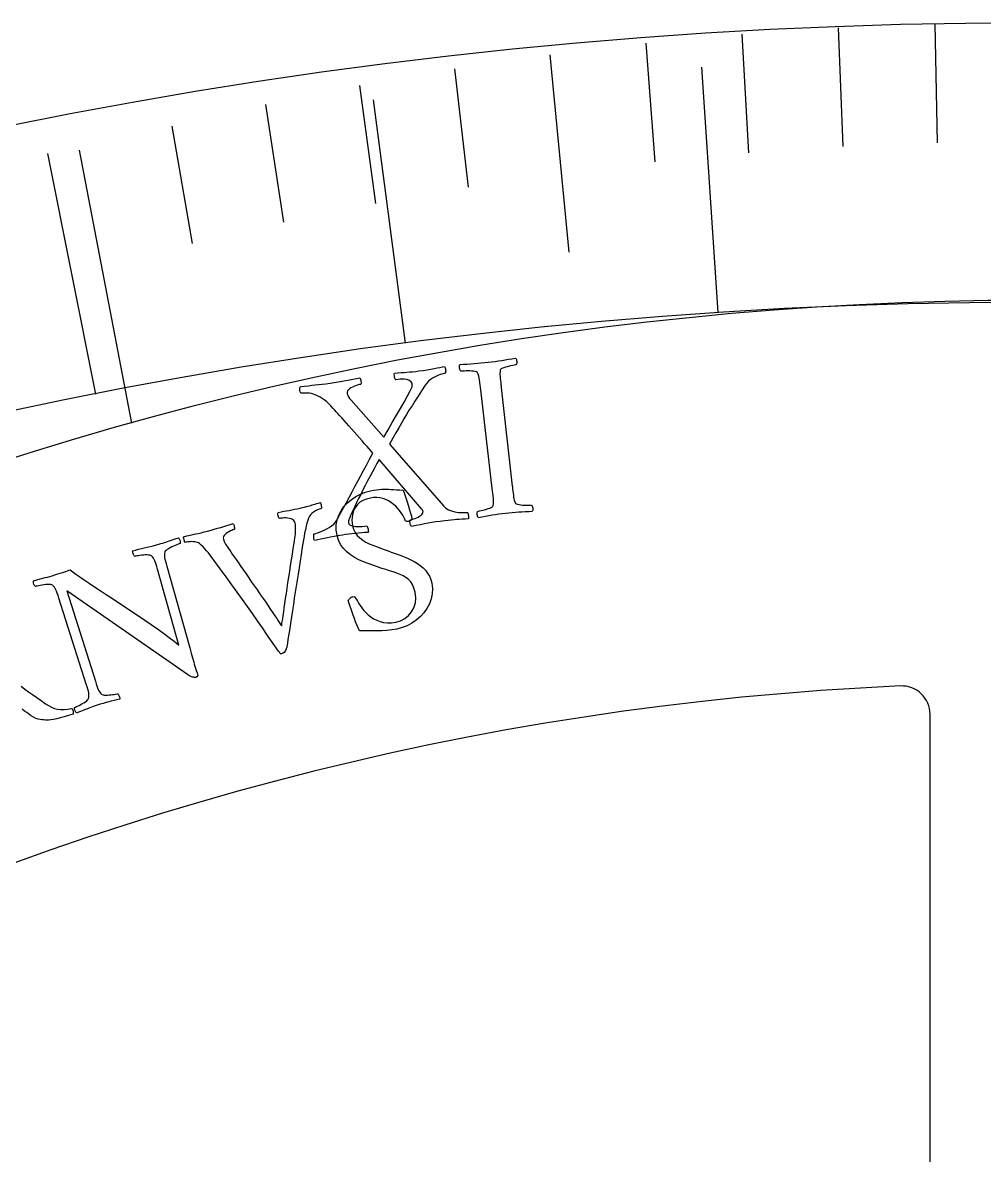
# Model space of a CAD drawing. Header units: millimetres. Extents: x -45 to 45, y -45 to 45.
# Drawn here: x -8.94 to -0.42, y 34.97 to 45 of the extents above; entities that cross this region are included whole.
import ezdxf

# ---------------------------------------------------------------- set-up
doc = ezdxf.new("R2010")
doc.units = ezdxf.units.MM
for name, color, linetype in [('CUT_INNER', 6, 'Continuous'), ('CUT_OUTER', 1, 'Continuous'), ('ENGRAVE', 7, 'Continuous'), ('ENGRAVE_FINE', 8, 'Continuous'), ('TEXT', 5, 'Continuous')]:
    doc.layers.add(name, color=color, linetype=linetype)

msp = doc.modelspace()

# ---------------------------------------------------------------- linework, layer by layer
at = {"layer": 'CUT_INNER'}
msp.add_lwpolyline([(-0.9, 24.6721), (-0.9, 38.8745)], dxfattribs=at)
for centre, radius, start, end in [((-0.0001, 12.8591), 26.2908, 92.53181, 189.83387), ((-1.15, 38.8745), 0.25, 0, 92.63672)]:
    msp.add_arc(centre, radius, start, end, dxfattribs=at)
at = {"layer": 'CUT_OUTER'}
msp.add_circle((0, 0), 45, dxfattribs=at)
at = {"layer": 'ENGRAVE'}
msp.add_lwpolyline([(-8.4408, 43.8719), (-7.9751, 41.4516)], dxfattribs=at)
for centre, radius in [((0, 12.859), 29.684), ((0, 0), 42.525)]:
    msp.add_circle(centre, radius, dxfattribs=at)
at = {"layer": 'ENGRAVE_FINE'}
for points in [[(-1.7129, 44.9543), (-1.6728, 43.902)], [(-0.8568, 44.9886), (-0.8368, 43.9357)], [(-2.5674, 44.8973), (-2.5073, 43.8457)], [(-3.4196, 44.8176), (-3.3394, 43.7671)], [(-4.2686, 44.7153), (-4.1017, 42.9669)], [(-5.1138, 44.5906), (-4.9937, 43.5433)], [(-2.9235, 44.6043), (-2.7813, 42.434)], [(-5.9543, 44.4437), (-5.8143, 43.3984)], [(-6.7895, 44.2747), (-6.6296, 43.2319)], [(-5.8345, 44.3176), (-5.5506, 42.1612)], [(-7.6185, 44.084), (-7.4388, 43.0439)], [(-8.7205, 43.8411), (-8.2962, 41.7079)]]:
    msp.add_lwpolyline(points, dxfattribs=at)
at = {"layer": 'TEXT'}
for points in [[(-6.2165, 41.8072), (-6.179, 41.8129), (-6.1431, 41.8188), (-6.1089, 41.8248), (-6.0763, 41.8309), (-6.0447, 41.8371), (-6.0133, 41.843), (-5.9822, 41.8487), (-5.9513, 41.8542), (-5.9487, 41.8493), (-5.9463, 41.8422), (-5.9442, 41.8329), (-5.9423, 41.8215), (-5.9413, 41.8105), (-5.9417, 41.8024), (-5.9437, 41.7974), (-5.9472, 41.7953), (-5.9556, 41.7938), (-5.9657, 41.7913), (-5.9776, 41.788), (-5.9912, 41.7837), (-6.0054, 41.7785), (-6.0189, 41.7723), (-6.0317, 41.7651), (-6.0439, 41.757), (-6.0539, 41.7477), (-6.0605, 41.7373), (-6.0637, 41.7256), (-6.0635, 41.7126), (-6.0601, 41.7005), (-6.0532, 41.687), (-6.043, 41.6722), (-6.0292, 41.6559), (-5.7389, 41.3272), (-5.7014, 41.3941), (-5.6646, 41.4591), (-5.6285, 41.522), (-5.5931, 41.5829), (-5.5605, 41.6395), (-5.5328, 41.6892), (-5.5101, 41.7322), (-5.4924, 41.7683), (-5.4902, 41.7739), (-5.4887, 41.7794), (-5.4879, 41.7848), (-5.4877, 41.7902), (-5.4878, 41.7949), (-5.488, 41.7986), (-5.4881, 41.8013), (-5.4883, 41.8028), (-5.4909, 41.8102), (-5.4967, 41.8176), (-5.5058, 41.8252), (-5.5182, 41.8329), (-5.536, 41.8389), (-5.5611, 41.8415), (-5.5937, 41.8407), (-5.6337, 41.8366), (-5.6369, 41.8386), (-5.6398, 41.8434), (-5.6424, 41.8511), (-5.6447, 41.8616), (-5.6464, 41.8728), (-5.6472, 41.8823), (-5.6471, 41.8902), (-5.6461, 41.8965), (-5.6158, 41.8985), (-5.5872, 41.9004), (-5.5603, 41.9022), (-5.5352, 41.9039), (-5.5104, 41.9057), (-5.4845, 41.9081), (-5.4574, 41.9111), (-5.4291, 41.9146), (-5.3901, 41.9198), (-5.3545, 41.9252), (-5.3221, 41.9307), (-5.2929, 41.9362), (-5.2666, 41.9415), (-5.2426, 41.9462), (-5.221, 41.9504), (-5.2018, 41.954), (-5.1992, 41.9493), (-5.1969, 41.9429), (-5.1947, 41.935), (-5.1928, 41.9254), (-5.1918, 41.9156), (-5.1924, 41.9069), (-5.1947, 41.8993), (-5.1985, 41.8929), (-5.2043, 41.8918), (-5.2131, 41.8897), (-5.2248, 41.8866), (-5.2395, 41.8825), (-5.256, 41.8769), (-5.2731, 41.8698), (-5.2908, 41.8609), (-5.3091, 41.8504), (-5.3271, 41.8379), (-5.3439, 41.8234), (-5.3594, 41.8067), (-5.3737, 41.788), (-5.406, 41.7377), (-5.436, 41.6908), (-5.4639, 41.6473), (-5.4896, 41.6073), (-5.5139, 41.569), (-5.5378, 41.5303), (-5.5612, 41.4915), (-5.5842, 41.4525), (-5.6078, 41.4114), (-5.6332, 41.3667), (-5.6606, 41.3182), (-5.6897, 41.266), (-5.2088, 40.7184), (-5.1897, 40.7001), (-5.1672, 40.6855), (-5.1412, 40.6745), (-5.1117, 40.6671), (-5.0812, 40.6625), (-5.0524, 40.6602), (-5.0252, 40.66), (-4.9995, 40.6619), (-4.9962, 40.6572), (-4.9936, 40.6504), (-4.9917, 40.6418), (-4.9905, 40.6312), (-4.9898, 40.6208), (-4.9895, 40.6128), (-4.9897, 40.6071), (-4.9902, 40.6037), (-5.0195, 40.6021), (-5.0466, 40.6007), (-5.0716, 40.5994), (-5.0946, 40.5981), (-5.1177, 40.5966), (-5.143, 40.5944), (-5.1706, 40.5915), (-5.2005, 40.5879), (-5.2415, 40.5824), (-5.2797, 40.5769), (-5.3152, 40.5712), (-5.3479, 40.5656), (-5.3806, 40.5596), (-5.4159, 40.5531), (-5.454, 40.5461), (-5.4947, 40.5385), (-5.499, 40.5432), (-5.5026, 40.5502), (-5.5054, 40.5593), (-5.5075, 40.5707), (-5.5084, 40.5818), (-5.508, 40.5898), (-5.506, 40.5948), (-5.5026, 40.5969), (-5.4955, 40.5983), (-5.4865, 40.6007), (-5.4757, 40.6041), (-5.4631, 40.6086), (-5.4498, 40.614), (-5.437, 40.6203), (-5.4247, 40.6275), (-5.413, 40.6355), (-5.403, 40.644), (-5.3963, 40.6528), (-5.3928, 40.6619), (-5.3924, 40.6711), (-5.3929, 40.6734), (-5.3938, 40.676), (-5.3952, 40.6789), (-5.397, 40.6822), (-5.3991, 40.6854), (-5.4013, 40.6883), (-5.4035, 40.6907), (-5.4058, 40.6927), (-5.782, 41.1299), (-5.8011, 41.0955), (-5.8209, 41.0593), (-5.8413, 41.0213), (-5.8623, 40.9814), (-5.8835, 40.9408), (-5.9042, 40.9007), (-5.9246, 40.861), (-5.9446, 40.8217), (-5.9636, 40.7838), (-5.9811, 40.7483), (-5.997, 40.7151), (-6.0114, 40.6843), (-6.0239, 40.6569), (-6.0341, 40.6341), (-6.0421, 40.6159), (-6.0479, 40.6022), (-6.0487, 40.5997), (-6.0497, 40.5967), (-6.0509, 40.593), (-6.0523, 40.5888), (-6.0534, 40.5843), (-6.054, 40.5795), (-6.0541, 40.5746), (-6.0536, 40.5695), (-6.05, 40.5606), (-6.0421, 40.5528), (-6.0299, 40.5461), (-6.0134, 40.5404), (-5.9917, 40.5366), (-5.9641, 40.5357), (-5.9306, 40.5376), (-5.8913, 40.5423), (-5.8877, 40.5377), (-5.8846, 40.5311), (-5.8819, 40.5226), (-5.8795, 40.5121), (-5.8778, 40.5019), (-5.8771, 40.4939), (-5.8774, 40.4881), (-5.8786, 40.4846), (-5.9069, 40.4825), (-5.9354, 40.4803), (-5.9642, 40.4779), (-5.9932, 40.4753), (-6.0221, 40.4724), (-6.0507, 40.4691), (-6.0791, 40.4654), (-6.107, 40.4614), (-6.1448, 40.4555), (-6.1796, 40.4496), (-6.2115, 40.4437), (-6.2405, 40.4379), (-6.2684, 40.4319), (-6.2967, 40.4257), (-6.3255, 40.4193), (-6.3548, 40.4126), (-6.3573, 40.4183), (-6.3592, 40.4255), (-6.3604, 40.4343), (-6.3609, 40.4447), (-6.3609, 40.4547), (-6.3608, 40.4625), (-6.3604, 40.4681), (-6.3598, 40.4715), (-6.3536, 40.4729), (-6.3433, 40.4759), (-6.3289, 40.4805), (-6.3104, 40.4867), (-6.2896, 40.4944), (-6.2682, 40.5039), (-6.2462, 40.515), (-6.2238, 40.5277), (-6.2025, 40.5421), (-6.1843, 40.558), (-6.169, 40.5754), (-6.1567, 40.5944), (-6.1267, 40.649), (-6.0982, 40.7011), (-6.071, 40.751), (-6.0453, 40.7984), (-6.0203, 40.8447), (-5.9954, 40.8911), (-5.9706, 40.9376), (-5.9459, 40.9842), (-5.9206, 41.0318), (-5.894, 41.0813), (-5.8661, 41.1327), (-5.837, 41.1859), (-5.8522, 41.204), (-5.8694, 41.2241), (-5.8887, 41.2461), (-5.9101, 41.2701), (-5.9326, 41.2954), (-5.9555, 41.3213), (-5.9788, 41.3477), (-6.0025, 41.3748), (-6.0261, 41.4017), (-6.049, 41.4276), (-6.0712, 41.4525), (-6.0928, 41.4765), (-6.1131, 41.4989), (-6.1315, 41.5192), (-6.148, 41.5374), (-6.1625, 41.5534), (-6.1744, 41.5666), (-6.1829, 41.5759), (-6.188, 41.5816), (-6.1897, 41.5834), (-6.2103, 41.6066), (-6.2301, 41.6269), (-6.2491, 41.6444), (-6.2672, 41.6591), (-6.2856, 41.6719), (-6.3054, 41.6837), (-6.3265, 41.6944), (-6.349, 41.7042), (-6.3644, 41.7098), (-6.3806, 41.714), (-6.3976, 41.7169), (-6.4153, 41.7185), (-6.4324, 41.7192), (-6.4473, 41.7192), (-6.46, 41.7186), (-6.4707, 41.7174), (-6.4746, 41.7184), (-6.478, 41.7227), (-6.4808, 41.7303), (-6.4831, 41.7411), (-6.4843, 41.7526), (-6.4842, 41.7622), (-6.4826, 41.7699), (-6.4797, 41.7757), (-6.4426, 41.7803), (-6.4083, 41.7843), (-6.3767, 41.7877), (-6.348, 41.7906), (-6.3192, 41.7935), (-6.2877, 41.7973), (-6.2535, 41.8018), (-6.2165, 41.8072)], [(-4.8158, 41.9916), (-4.785, 41.9953), (-4.7546, 41.9993), (-4.7247, 42.0037), (-4.6952, 42.0084), (-4.6656, 42.0132), (-4.6353, 42.0179), (-4.6044, 42.0226), (-4.5727, 42.0272), (-4.5685, 42.0226), (-4.5653, 42.0164), (-4.5631, 42.0084), (-4.562, 41.9987), (-4.5618, 41.9889), (-4.5625, 41.9807), (-4.564, 41.9739), (-4.5663, 41.9686), (-4.5741, 41.9676), (-4.5844, 41.9658), (-4.5974, 41.9634), (-4.613, 41.9603), (-4.6297, 41.9567), (-4.6457, 41.9527), (-4.6612, 41.9484), (-4.6761, 41.9438), (-4.6891, 41.9388), (-4.6987, 41.9333), (-4.7051, 41.9275), (-4.7082, 41.9212), (-4.7098, 41.9096), (-4.7106, 41.8965), (-4.7105, 41.882), (-4.7096, 41.8659), (-4.7081, 41.8488), (-4.7064, 41.8308), (-4.7045, 41.8121), (-4.7024, 41.7926), (-4.702, 41.7895), (-4.7017, 41.7863), (-4.7013, 41.7832), (-4.701, 41.7801), (-4.7006, 41.7769), (-4.7003, 41.7738), (-4.6999, 41.7706), (-4.6996, 41.7675), (-4.6014, 40.8953), (-4.6011, 40.8922), (-4.6007, 40.889), (-4.6004, 40.8859), (-4.6, 40.8827), (-4.5997, 40.8796), (-4.5993, 40.8765), (-4.599, 40.8733), (-4.5986, 40.8702), (-4.5964, 40.8508), (-4.5941, 40.8323), (-4.5918, 40.8148), (-4.5894, 40.7981), (-4.5869, 40.7828), (-4.5838, 40.7689), (-4.5802, 40.7565), (-4.5762, 40.7456), (-4.572, 40.7409), (-4.5647, 40.7369), (-4.5543, 40.7334), (-4.5409, 40.7305), (-4.5256, 40.7283), (-4.51, 40.7268), (-4.4939, 40.726), (-4.4773, 40.7259), (-4.4619, 40.7262), (-4.449, 40.7266), (-4.4389, 40.7271), (-4.4313, 40.7278), (-4.428, 40.7231), (-4.4251, 40.7168), (-4.4228, 40.7088), (-4.4209, 40.6993), (-4.4199, 40.6896), (-4.4202, 40.6813), (-4.4219, 40.6745), (-4.4249, 40.6692), (-4.4559, 40.6678), (-4.4862, 40.6664), (-4.5159, 40.6649), (-4.5449, 40.6634), (-4.5737, 40.6615), (-4.6029, 40.6592), (-4.6324, 40.6564), (-4.6623, 40.6532), (-4.6914, 40.6497), (-4.7207, 40.6457), (-4.7503, 40.6413), (-4.78, 40.6364), (-4.81, 40.6312), (-4.8402, 40.6258), (-4.8706, 40.6203), (-4.9013, 40.6145), (-4.9054, 40.6191), (-4.9086, 40.6253), (-4.9108, 40.6332), (-4.912, 40.6429), (-4.9124, 40.6527), (-4.9119, 40.6609), (-4.9105, 40.6677), (-4.9083, 40.673), (-4.9008, 40.6741), (-4.8908, 40.6759), (-4.8782, 40.6784), (-4.8631, 40.6816), (-4.8469, 40.6855), (-4.8312, 40.6899), (-4.816, 40.695), (-4.8012, 40.7006), (-4.7885, 40.7065), (-4.7792, 40.7122), (-4.7735, 40.7178), (-4.7713, 40.7232), (-4.7692, 40.7371), (-4.7682, 40.7527), (-4.7683, 40.7701), (-4.7695, 40.7891), (-4.7714, 40.8094), (-4.7736, 40.8305), (-4.7759, 40.8524), (-4.7785, 40.875), (-4.8804, 41.7468), (-4.8831, 41.7694), (-4.8859, 41.7914), (-4.8887, 41.8127), (-4.8916, 41.8334), (-4.8949, 41.8527), (-4.8989, 41.8699), (-4.9036, 41.885), (-4.9089, 41.8981), (-4.9125, 41.9037), (-4.9196, 41.908), (-4.9302, 41.9111), (-4.9443, 41.913), (-4.9603, 41.9141), (-4.9767, 41.9148), (-4.9934, 41.915), (-5.0105, 41.9147), (-5.0264, 41.9142), (-5.0396, 41.9136), (-5.0501, 41.9129), (-5.0579, 41.9122), (-5.0613, 41.9168), (-5.0643, 41.9231), (-5.0668, 41.931), (-5.0689, 41.9406), (-5.07, 41.9502), (-5.0697, 41.9585), (-5.068, 41.9653), (-5.0649, 41.9707), (-5.0329, 41.9735), (-5.001, 41.976), (-4.9694, 41.9784), (-4.9381, 41.9805), (-4.9071, 41.9828), (-4.8763, 41.9854), (-4.8459, 41.9883), (-4.8158, 41.9916)], [(-5.8586, 40.8531), (-5.8302, 40.8586), (-5.8042, 40.8627), (-5.7804, 40.8655), (-5.759, 40.867), (-5.7386, 40.8675), (-5.7179, 40.8675), (-5.6968, 40.8669), (-5.6753, 40.8658), (-5.6524, 40.8644), (-5.6269, 40.863), (-5.5988, 40.8617), (-5.5681, 40.8603), (-5.5556, 40.8259), (-5.5436, 40.7908), (-5.5321, 40.755), (-5.5211, 40.7185), (-5.5111, 40.684), (-5.5027, 40.6541), (-5.4958, 40.6288), (-5.4904, 40.6081), (-5.4896, 40.6037), (-5.4911, 40.5995), (-5.4949, 40.5955), (-5.5009, 40.5916), (-5.5077, 40.5881), (-5.5139, 40.5854), (-5.5195, 40.5834), (-5.5245, 40.5821), (-5.5308, 40.5813), (-5.5367, 40.5816), (-5.542, 40.5829), (-5.5468, 40.5853), (-5.5531, 40.6021), (-5.5615, 40.6199), (-5.5722, 40.6388), (-5.585, 40.6586), (-5.5998, 40.6785), (-5.6163, 40.6975), (-5.6345, 40.7158), (-5.6544, 40.7332), (-5.6758, 40.7491), (-5.6985, 40.763), (-5.7226, 40.7748), (-5.748, 40.7844), (-5.7745, 40.7912), (-5.8019, 40.7943), (-5.8301, 40.7936), (-5.8592, 40.7893), (-5.8948, 40.7798), (-5.9255, 40.7671), (-5.9513, 40.7513), (-5.9723, 40.7325), (-5.989, 40.7115), (-6.0022, 40.6894), (-6.0119, 40.666), (-6.0181, 40.6415), (-6.0214, 40.6167), (-6.0224, 40.5927), (-6.021, 40.5695), (-6.0174, 40.5469), (-6.0075, 40.513), (-5.9934, 40.4831), (-5.9752, 40.4572), (-5.9528, 40.4353), (-5.9272, 40.4164), (-5.8994, 40.3995), (-5.8694, 40.3844), (-5.837, 40.3713), (-5.8035, 40.3589), (-5.7699, 40.3463), (-5.7361, 40.3335), (-5.7022, 40.3204), (-5.6763, 40.311), (-5.649, 40.3011), (-5.6204, 40.2907), (-5.5906, 40.2798), (-5.5603, 40.2681), (-5.5303, 40.2554), (-5.5005, 40.2416), (-5.4712, 40.2268), (-5.4429, 40.2105), (-5.4168, 40.1921), (-5.3927, 40.1718), (-5.3707, 40.1495), (-5.3515, 40.125), (-5.3359, 40.0979), (-5.324, 40.0683), (-5.3157, 40.0362), (-5.3098, 39.9878), (-5.3112, 39.9411), (-5.32, 39.8958), (-5.336, 39.8522), (-5.3581, 39.811), (-5.3848, 39.7732), (-5.4161, 39.7387), (-5.452, 39.7076), (-5.4915, 39.6806), (-5.5331, 39.6585), (-5.5771, 39.6412), (-5.6233, 39.6288), (-5.6679, 39.6208), (-5.7122, 39.6153), (-5.7562, 39.6125), (-5.8, 39.6124), (-5.8424, 39.6133), (-5.8826, 39.6137), (-5.9204, 39.6136), (-5.9558, 39.6129), (-5.9671, 39.639), (-5.9784, 39.666), (-5.9895, 39.694), (-6.0004, 39.723), (-6.0109, 39.7516), (-6.0205, 39.7785), (-6.0293, 39.8036), (-6.0372, 39.827), (-6.0439, 39.8474), (-6.049, 39.8635), (-6.0526, 39.8754), (-6.0546, 39.8831), (-6.0508, 39.8886), (-6.0466, 39.8938), (-6.042, 39.8988), (-6.0369, 39.9035), (-6.0315, 39.9077), (-6.0258, 39.9111), (-6.0198, 39.9137), (-6.0135, 39.9155), (-6.0057, 39.9161), (-5.9992, 39.9143), (-5.9938, 39.9101), (-5.9895, 39.9034), (-5.9829, 39.89), (-5.9742, 39.8746), (-5.9635, 39.8571), (-5.9508, 39.8375), (-5.936, 39.8169), (-5.9191, 39.7963), (-5.9001, 39.7759), (-5.879, 39.7556), (-5.8558, 39.7366), (-5.8305, 39.72), (-5.8031, 39.706), (-5.7737, 39.6944), (-5.7421, 39.6864), (-5.708, 39.6831), (-5.6715, 39.6845), (-5.6325, 39.6906), (-5.5917, 39.7029), (-5.5551, 39.7219), (-5.5227, 39.7476), (-5.4944, 39.7799), (-5.4729, 39.8177), (-5.4605, 39.8598), (-5.4572, 39.9062), (-5.4633, 39.9568), (-5.4726, 39.9922), (-5.4854, 40.0226), (-5.5017, 40.048), (-5.5214, 40.0683), (-5.5441, 40.0852), (-5.569, 40.1001), (-5.5962, 40.1131), (-5.6256, 40.1241), (-5.6569, 40.1343), (-5.6893, 40.1447), (-5.7228, 40.1553), (-5.7576, 40.1661), (-5.7967, 40.1796), (-5.8367, 40.1939), (-5.8775, 40.2092), (-5.9192, 40.2252), (-5.9601, 40.2431), (-5.9986, 40.2637), (-6.0348, 40.2872), (-6.0685, 40.3134), (-6.0983, 40.3432), (-6.1225, 40.3773), (-6.1411, 40.4159), (-6.154, 40.4589), (-6.1611, 40.506), (-6.161, 40.5514), (-6.1537, 40.5951), (-6.1391, 40.6372), (-6.1185, 40.6769), (-6.093, 40.7134), (-6.0627, 40.7466), (-6.0275, 40.7766), (-5.9887, 40.8027), (-5.9476, 40.8242), (-5.9042, 40.841), (-5.8586, 40.8531)], [(-7.3012, 40.4963), (-7.2714, 40.5044), (-7.2421, 40.5126), (-7.2133, 40.521), (-7.1851, 40.5296), (-7.1573, 40.5382), (-7.1297, 40.5467), (-7.1023, 40.5549), (-7.075, 40.5629), (-7.0723, 40.5588), (-7.0697, 40.5528), (-7.0673, 40.5449), (-7.065, 40.5352), (-7.0634, 40.5257), (-7.0629, 40.5184), (-7.0637, 40.5134), (-7.0657, 40.5107), (-7.0707, 40.5091), (-7.0779, 40.5063), (-7.0875, 40.5024), (-7.0994, 40.4972), (-7.1122, 40.491), (-7.1243, 40.4839), (-7.1359, 40.4761), (-7.1469, 40.4674), (-7.1558, 40.4578), (-7.1613, 40.4473), (-7.1632, 40.4359), (-7.1616, 40.4235), (-7.1547, 40.4056), (-7.1415, 40.381), (-7.1222, 40.3496), (-7.0966, 40.3116), (-7.0829, 40.292), (-7.067, 40.2693), (-7.049, 40.2436), (-7.0289, 40.215), (-7.0072, 40.184), (-6.9846, 40.1515), (-6.961, 40.1174), (-6.9364, 40.0817), (-6.9112, 40.0453), (-6.886, 40.0088), (-6.8608, 39.9723), (-6.8354, 39.9359), (-6.8106, 39.9001), (-6.7869, 39.8658), (-6.7643, 39.8329), (-6.7429, 39.8014), (-6.723, 39.772), (-6.7051, 39.7454), (-6.689, 39.7216), (-6.675, 39.7006), (-6.6633, 39.6832), (-6.6546, 39.6704), (-6.6488, 39.662), (-6.646, 39.6581), (-6.6447, 39.6651), (-6.6426, 39.6777), (-6.6397, 39.696), (-6.6361, 39.7199), (-6.6318, 39.7485), (-6.627, 39.7808), (-6.6218, 39.8166), (-6.6161, 39.8561), (-6.6099, 39.8985), (-6.6034, 39.9431), (-6.5965, 39.9898), (-6.5892, 40.0386), (-6.5817, 40.0887), (-6.574, 40.1392), (-6.5663, 40.1901), (-6.5584, 40.2413), (-6.5506, 40.2919), (-6.543, 40.3411), (-6.5356, 40.3887), (-6.5283, 40.4348), (-6.5257, 40.4522), (-6.5237, 40.4699), (-6.5223, 40.4879), (-6.5214, 40.5063), (-6.5212, 40.5241), (-6.5219, 40.5402), (-6.5235, 40.5546), (-6.5258, 40.5674), (-6.5307, 40.5808), (-6.5383, 40.5916), (-6.5486, 40.5998), (-6.5617, 40.6055), (-6.5763, 40.6092), (-6.5912, 40.6116), (-6.6062, 40.6128), (-6.6214, 40.6127), (-6.6355, 40.6118), (-6.6472, 40.6109), (-6.6565, 40.6097), (-6.6633, 40.6084), (-6.6673, 40.6106), (-6.6709, 40.6151), (-6.6741, 40.6221), (-6.6769, 40.6314), (-6.6787, 40.6412), (-6.6792, 40.6495), (-6.6783, 40.6564), (-6.6761, 40.6617), (-6.6507, 40.6668), (-6.6259, 40.6715), (-6.6018, 40.676), (-6.5784, 40.6801), (-6.555, 40.6844), (-6.531, 40.6891), (-6.5064, 40.6943), (-6.4811, 40.7001), (-6.4604, 40.7049), (-6.442, 40.7094), (-6.4259, 40.7134), (-6.412, 40.717), (-6.3994, 40.7205), (-6.3869, 40.724), (-6.3746, 40.7276), (-6.3624, 40.7313), (-6.3495, 40.7352), (-6.3352, 40.7394), (-6.3195, 40.7439), (-6.3024, 40.7488), (-6.2998, 40.7445), (-6.2976, 40.7383), (-6.2956, 40.73), (-6.2939, 40.7197), (-6.2927, 40.7098), (-6.2925, 40.7026), (-6.2931, 40.6981), (-6.2946, 40.6963), (-6.302, 40.6941), (-6.3128, 40.6898), (-6.327, 40.6835), (-6.3446, 40.6753), (-6.3626, 40.6651), (-6.3781, 40.6531), (-6.3911, 40.6392), (-6.4015, 40.6235), (-6.408, 40.6098), (-6.4147, 40.5911), (-6.4215, 40.5674), (-6.4286, 40.5387), (-6.4354, 40.5079), (-6.4415, 40.4778), (-6.4468, 40.4485), (-6.4515, 40.4199), (-6.4621, 40.3538), (-6.4722, 40.2904), (-6.4817, 40.2298), (-6.4907, 40.172), (-6.4993, 40.1161), (-6.5079, 40.0611), (-6.5164, 40.0071), (-6.5248, 39.9541), (-6.5331, 39.9011), (-6.5416, 39.8471), (-6.55, 39.7921), (-6.5585, 39.7361), (-6.5673, 39.678), (-6.5768, 39.6169), (-6.5868, 39.5527), (-6.5974, 39.4854), (-6.6008, 39.4675), (-6.6053, 39.4523), (-6.6107, 39.4397), (-6.6172, 39.4298), (-6.6245, 39.4221), (-6.6323, 39.4159), (-6.6405, 39.4112), (-6.6493, 39.4082), (-6.6521, 39.4083), (-6.655, 39.4099), (-6.6581, 39.4131), (-6.6613, 39.4178), (-6.6645, 39.4229), (-6.6675, 39.4272), (-6.6703, 39.4307), (-6.6729, 39.4334), (-6.7221, 39.5044), (-6.7697, 39.5729), (-6.8157, 39.6389), (-6.8602, 39.7026), (-6.9042, 39.7652), (-6.9486, 39.8283), (-6.9936, 39.8918), (-7.0391, 39.9558), (-7.0863, 40.0216), (-7.1363, 40.0905), (-7.1891, 40.1626), (-7.2449, 40.2377), (-7.2619, 40.2608), (-7.2785, 40.2825), (-7.2946, 40.3029), (-7.3102, 40.322), (-7.3258, 40.3398), (-7.3418, 40.3566), (-7.3581, 40.3722), (-7.3747, 40.3869), (-7.3822, 40.3923), (-7.3914, 40.3966), (-7.4023, 40.3996), (-7.4149, 40.4015), (-7.4281, 40.4024), (-7.4411, 40.4027), (-7.4538, 40.4024), (-7.4661, 40.4013), (-7.4775, 40.4), (-7.4873, 40.3985), (-7.4954, 40.3971), (-7.5018, 40.3955), (-7.5031, 40.3969), (-7.5049, 40.4013), (-7.5074, 40.4089), (-7.5104, 40.4196), (-7.5133, 40.4305), (-7.5151, 40.4387), (-7.5159, 40.444), (-7.5157, 40.4466), (-7.4849, 40.4539), (-7.4567, 40.4604), (-7.4311, 40.466), (-7.4083, 40.4707), (-7.3854, 40.4756), (-7.36, 40.4814), (-7.3319, 40.4884), (-7.3012, 40.4963)], [(-8.6566, 40.1081), (-8.6363, 40.1146), (-8.6162, 40.1209), (-8.5963, 40.1272), (-8.5767, 40.1334), (-8.5585, 40.1392), (-8.543, 40.1445), (-8.53, 40.1491), (-8.5197, 40.1532), (-8.4965, 40.1354), (-8.4679, 40.1145), (-8.4337, 40.0906), (-8.3942, 40.0636), (-8.3503, 40.0342), (-8.3031, 40.003), (-8.2527, 39.9698), (-8.1991, 39.9347), (-8.1435, 39.8983), (-8.0871, 39.8612), (-8.0298, 39.8234), (-7.9719, 39.7849), (-7.9139, 39.746), (-7.8569, 39.7072), (-7.8009, 39.6684), (-7.7457, 39.6297), (-7.6928, 39.5917), (-7.6434, 39.5552), (-7.5976, 39.5203), (-7.5552, 39.4868), (-7.746, 40.1591), (-7.7524, 40.1814), (-7.7584, 40.2012), (-7.7639, 40.2184), (-7.769, 40.233), (-7.7745, 40.2458), (-7.7814, 40.2575), (-7.7899, 40.268), (-7.7997, 40.2773), (-7.8052, 40.2806), (-7.8134, 40.283), (-7.8244, 40.2844), (-7.8382, 40.285), (-7.8535, 40.2848), (-7.869, 40.284), (-7.8848, 40.2827), (-7.9007, 40.2808), (-7.9157, 40.2786), (-7.9286, 40.2765), (-7.9393, 40.2743), (-7.9478, 40.2721), (-7.9525, 40.2762), (-7.9564, 40.2817), (-7.9596, 40.2884), (-7.962, 40.2965), (-7.9638, 40.3047), (-7.9651, 40.3116), (-7.9659, 40.3173), (-7.9663, 40.3218), (-7.9393, 40.3286), (-7.9131, 40.335), (-7.8876, 40.341), (-7.863, 40.3467), (-7.838, 40.3525), (-7.8116, 40.3591), (-7.7837, 40.3665), (-7.7545, 40.3745), (-7.7339, 40.3804), (-7.7154, 40.3858), (-7.6989, 40.3907), (-7.6844, 40.3952), (-7.6708, 40.3995), (-7.657, 40.404), (-7.6431, 40.4087), (-7.6289, 40.4135), (-7.6138, 40.4187), (-7.5972, 40.4242), (-7.5791, 40.4302), (-7.5595, 40.4366), (-7.5566, 40.433), (-7.5537, 40.4284), (-7.5508, 40.4228), (-7.5478, 40.4163), (-7.5455, 40.4091), (-7.5443, 40.4016), (-7.5443, 40.3937), (-7.5455, 40.3856), (-7.5524, 40.3834), (-7.5619, 40.3801), (-7.5739, 40.3756), (-7.5885, 40.3698), (-7.6042, 40.3632), (-7.6193, 40.3562), (-7.6339, 40.3486), (-7.648, 40.3406), (-7.6604, 40.3326), (-7.6699, 40.325), (-7.6764, 40.3178), (-7.6801, 40.3111), (-7.683, 40.2991), (-7.6844, 40.2868), (-7.6841, 40.2743), (-7.6823, 40.2614), (-7.6791, 40.2469), (-7.6748, 40.2292), (-7.6693, 40.2084), (-7.6628, 40.1845), (-7.4603, 39.4626), (-7.4534, 39.4379), (-7.4469, 39.4148), (-7.4409, 39.3934), (-7.4353, 39.3735), (-7.43, 39.3546), (-7.4246, 39.336), (-7.4192, 39.3179), (-7.4138, 39.3001), (-7.4081, 39.2818), (-7.4019, 39.262), (-7.3951, 39.2408), (-7.3879, 39.2181), (-7.3883, 39.2144), (-7.3898, 39.2112), (-7.3924, 39.2084), (-7.3961, 39.206), (-7.4, 39.204), (-7.4033, 39.2025), (-7.406, 39.2013), (-7.4081, 39.2006), (-7.4125, 39.2), (-7.4184, 39.2002), (-7.4259, 39.2012), (-7.4349, 39.2029), (-7.4452, 39.2059), (-7.4562, 39.2106), (-7.4682, 39.217), (-7.481, 39.2252), (-8.5485, 39.9661), (-8.2963, 39.1663), (-8.2891, 39.1443), (-8.2825, 39.1249), (-8.2763, 39.1082), (-8.2706, 39.0942), (-8.2646, 39.0821), (-8.2576, 39.0709), (-8.2495, 39.0606), (-8.2404, 39.0513), (-8.235, 39.0481), (-8.2271, 39.0458), (-8.2167, 39.0444), (-8.2038, 39.044), (-8.1894, 39.0442), (-8.1747, 39.0449), (-8.1596, 39.0461), (-8.1443, 39.0477), (-8.1297, 39.0496), (-8.1173, 39.0516), (-8.107, 39.0537), (-8.0989, 39.0558), (-8.0942, 39.0519), (-8.0902, 39.0467), (-8.0867, 39.0403), (-8.0839, 39.0328), (-8.0818, 39.0251), (-8.0804, 39.0181), (-8.0797, 39.0119), (-8.0797, 39.0064), (-8.1056, 39.0003), (-8.1306, 38.9943), (-8.1546, 38.9885), (-8.1778, 38.9828), (-8.2012, 38.9768), (-8.226, 38.9699), (-8.2523, 38.9622), (-8.28, 38.9536), (-8.2988, 38.9475), (-8.3161, 38.9416), (-8.3318, 38.936), (-8.3461, 38.9306), (-8.3594, 38.9253), (-8.3726, 38.9201), (-8.3855, 38.9149), (-8.3982, 38.9098), (-8.4117, 38.9045), (-8.4271, 38.8985), (-8.4444, 38.8919), (-8.4635, 38.8847), (-8.4665, 38.8882), (-8.4696, 38.8927), (-8.4727, 38.8981), (-8.4759, 38.9045), (-8.4785, 38.9116), (-8.4801, 38.919), (-8.4805, 38.9268), (-8.4799, 38.935), (-8.4734, 38.9374), (-8.4647, 38.9412), (-8.4537, 38.9463), (-8.4405, 38.9527), (-8.4262, 38.9601), (-8.4122, 38.9678), (-8.3984, 38.976), (-8.3849, 38.9845), (-8.3731, 38.993), (-8.3644, 39.0008), (-8.3588, 39.008), (-8.3563, 39.0145), (-8.3539, 39.0265), (-8.3529, 39.0387), (-8.3533, 39.051), (-8.3552, 39.0635), (-8.3584, 39.0776), (-8.363, 39.0949), (-8.369, 39.1154), (-8.3763, 39.139), (-8.6195, 39.9019), (-8.6272, 39.9255), (-8.6342, 39.9458), (-8.6406, 39.9628), (-8.6463, 39.9766), (-8.6523, 39.9882), (-8.6593, 39.9988), (-8.6673, 40.0082), (-8.6764, 40.0166), (-8.6824, 40.0204), (-8.6914, 40.0229), (-8.7035, 40.0241), (-8.7185, 40.0239), (-8.7351, 40.0228), (-8.7515, 40.021), (-8.7679, 40.0186), (-8.7843, 40.0156), (-8.7992, 40.0125), (-8.8115, 40.0098), (-8.8211, 40.0074), (-8.828, 40.0054), (-8.8334, 40.0116), (-8.8377, 40.0182), (-8.8409, 40.0251), (-8.8429, 40.0324), (-8.844, 40.0394), (-8.8447, 40.0457), (-8.8448, 40.0511), (-8.8443, 40.0557), (-8.814, 40.0645), (-8.7867, 40.0722), (-8.7623, 40.0787), (-8.7409, 40.0842), (-8.7207, 40.0894), (-8.6999, 40.0951), (-8.6786, 40.1013), (-8.6566, 40.1081)]]:
    msp.add_lwpolyline(points, close=True, dxfattribs=at)
msp.add_lwpolyline([(-8.9549, 39.1214), (-8.9215, 39.0972), (-8.8877, 39.0732), (-8.8528, 39.0487), (-8.816, 39.0229), (-8.7774, 38.9959), (-8.737, 38.9675), (-8.7101, 38.9504), (-8.6834, 38.9366), (-8.6571, 38.9262), (-8.6311, 38.9192), (-8.6039, 38.9156), (-8.574, 38.9156), (-8.5416, 38.9192), (-8.5065, 38.9263), (-8.5022, 38.9229), (-8.4987, 38.9174), (-8.496, 38.91), (-8.4942, 38.9006), (-8.493, 38.8911), (-8.4922, 38.8838), (-8.4918, 38.8786), (-8.4919, 38.8755), (-8.5336, 38.8623), (-8.5719, 38.851), (-8.6068, 38.8416), (-8.6383, 38.8342), (-8.6662, 38.8286), (-8.6904, 38.8245), (-8.7108, 38.8221), (-8.7274, 38.8213), (-8.7385, 38.8221), (-8.7517, 38.8234), (-8.767, 38.825), (-8.7845, 38.827), (-8.8034, 38.8308), (-8.8231, 38.8376), (-8.8436, 38.8475), (-8.865, 38.8605), (-8.8744, 38.8671), (-8.8872, 38.8764), (-8.9033, 38.8882), (-8.9229, 38.9026), (-8.9452, 38.9191)], dxfattribs=at)

doc.saveas('drawing.dxf')
